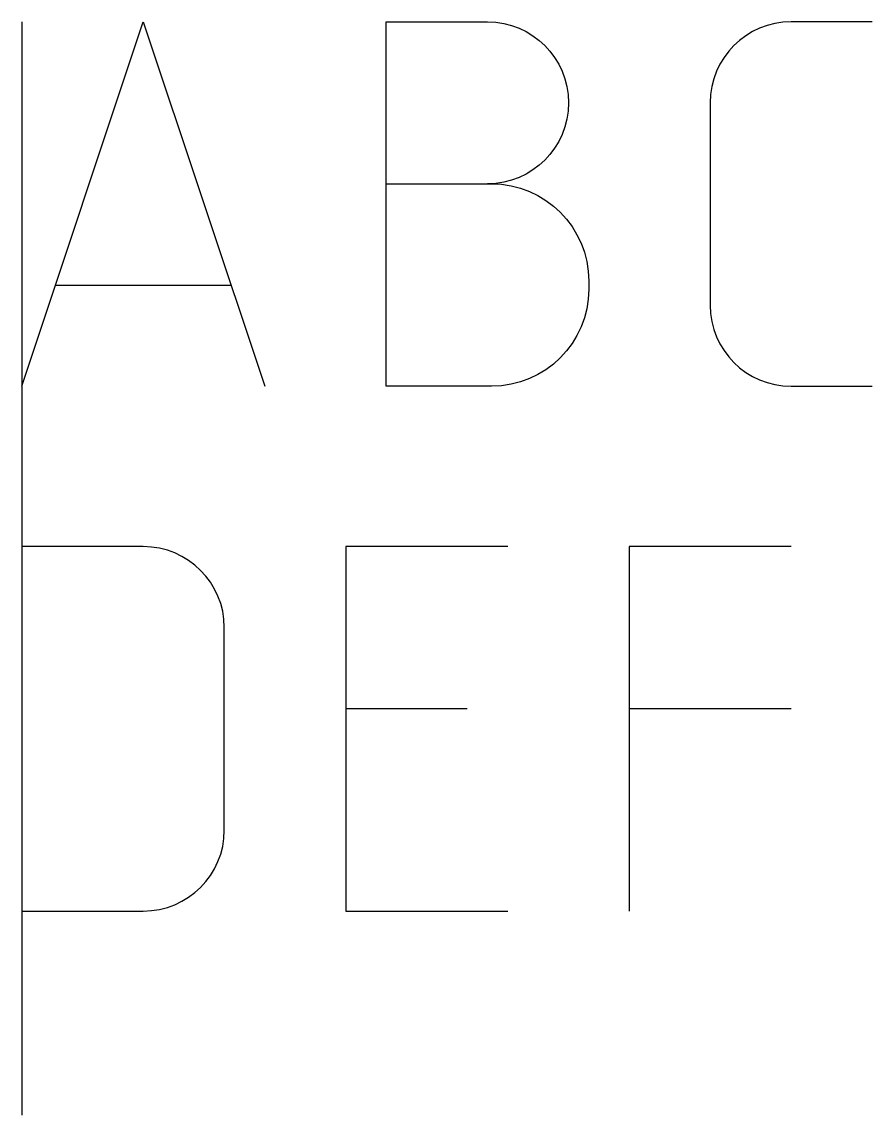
# Model space of a CAD drawing. Header units: millimetres. Extents: x 10 to 60, y -10 to 20.
# Drawn here: x 10 to 33.33, y -10 to 20 of the extents above; entities outside this region: 1.
import ezdxf

# ---------------------------------------------------------------- set-up
doc = ezdxf.new("R2010")
doc.units = ezdxf.units.MM
doc.layers.get('0').update_dxf_attribs({"lineweight": 25})

msp = doc.modelspace()

# ---------------------------------------------------------------- linework, layer by layer
for p, q in [((10, 20), (10, -10)), ((60, 20), (60, -10))]:
    msp.add_line(p, q)
at = {"flags": 128}
for points in [[(10, 10), (13.333, 20), (16.667, 10)], [(10.926, 12.778), (15.741, 12.778)], [(23.333, 5.6), (18.889, 5.6), (18.889, -4.4), (23.333, -4.4)], [(31.111, 5.6), (26.667, 5.6), (26.667, -4.4)], [(18.889, 1.156), (22.222, 1.156)], [(26.667, 1.156), (31.111, 1.156)]]:
    msp.add_lwpolyline(points, dxfattribs=at)
for points in [[(20, 15.556), (22.889, 15.556, -0.4142), (25.556, 12.889), (25.556, 12.667, -0.4142), (22.889, 10), (20, 10), (20, 20), (22.778, 20, -1), (22.778, 15.556)], [(33.333, 20), (31.111, 20, 0.4142), (28.889, 17.778), (28.889, 12.222, 0.4142), (31.111, 10), (33.333, 10)]]:
    msp.add_lwpolyline(points, format="xyb", dxfattribs=at)
msp.add_lwpolyline([(13.333, -4.4, 0.4142), (15.556, -2.178), (15.556, 3.378, 0.4142), (13.333, 5.6), (10, 5.6), (10, -4.4)], format="xyb", close=True, dxfattribs=at)

doc.saveas('drawing.dxf')
